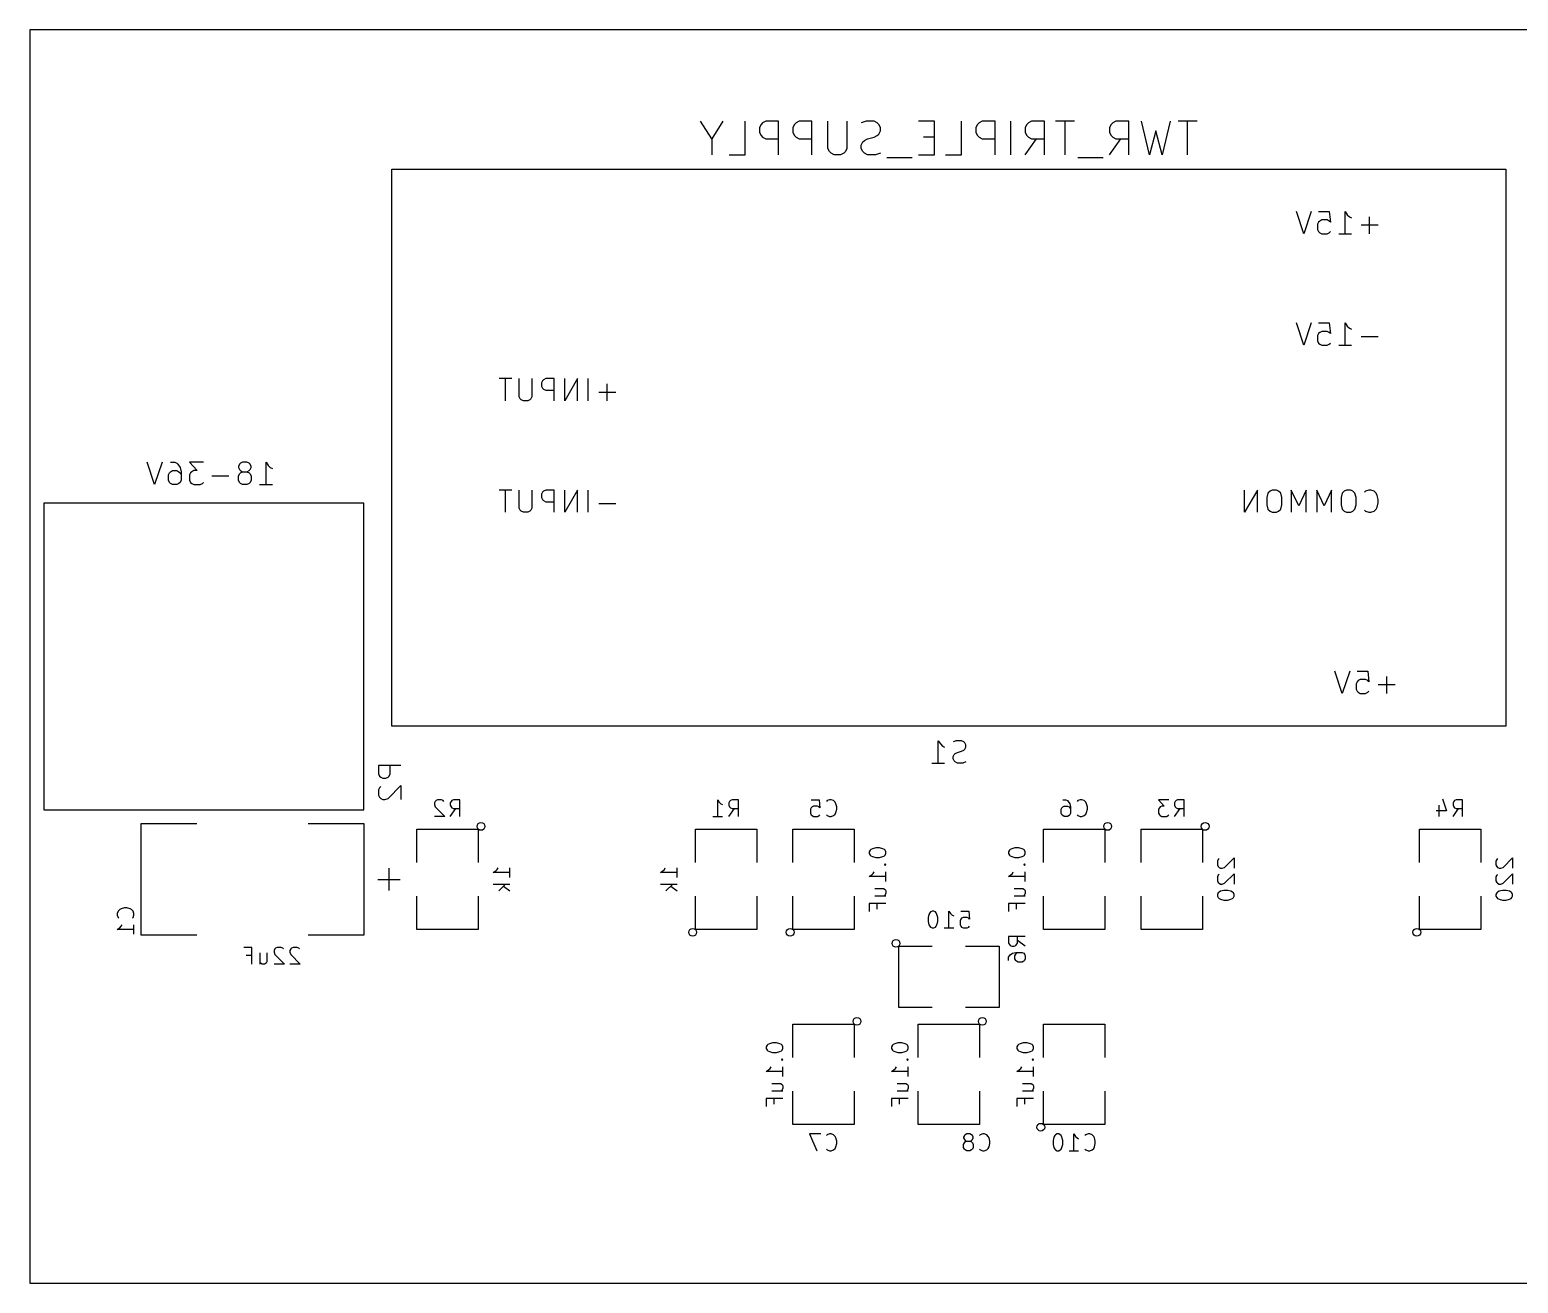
# Model space of a CAD drawing. Header units: inches. Extents: x 0 to 4.25, y 0 to 2.25.
# Drawn here: x 0 to 2.672, y 0 to 2.25 of the extents above; entities that cross this region are included whole.
import ezdxf

# ---------------------------------------------------------------- set-up
doc = ezdxf.new("R2010")
doc.units = ezdxf.units.IN
doc.layers.add('BLACK', color=1, linetype='CONTINUOUS')

msp = doc.modelspace()

# ---------------------------------------------------------------- linework, layer by layer
at = {"layer": 'BLACK'}
for p, q in [((0, 2.25), (0, 0)), ((4.25, 2.25), (0, 2.25)), ((1.2242, 2.0543), (1.2042, 2.0857)), ((1.2442, 2.0857), (1.2242, 2.0543)), ((1.2842, 2.0257), (1.2842, 2.0857)), ((1.3214, 2.0857), (1.3156, 2.0829)), ((1.3442, 2.0857), (1.3214, 2.0857)), ((1.3442, 2.0257), (1.3442, 2.0857)), ((1.3814, 2.0857), (1.3756, 2.0829)), ((1.4042, 2.0857), (1.3814, 2.0857)), ((1.4042, 2.0257), (1.4042, 2.0857)), ((1.4328, 2.0371), (1.4328, 2.0857)), ((1.4671, 2.0857), (1.4671, 2.0371)), ((1.5014, 2.0857), (1.4928, 2.0829)), ((1.5156, 2.0857), (1.5014, 2.0857)), ((1.5214, 2.0829), (1.5156, 2.0857)), ((1.6242, 2.0857), (1.5956, 2.0857)), ((1.6242, 2.0257), (1.6242, 2.0857)), ((1.6728, 2.0257), (1.6728, 2.0857)), ((1.71, 2.0857), (1.7042, 2.0829)), ((1.7328, 2.0857), (1.71, 2.0857)), ((1.7328, 2.0257), (1.7328, 2.0857)), ((1.7614, 2.0257), (1.7614, 2.0857)), ((1.7986, 2.0857), (1.7928, 2.0829)), ((1.8214, 2.0857), (1.7986, 2.0857)), ((1.8214, 2.0257), (1.8214, 2.0857)), ((1.8757, 2.0857), (1.8414, 2.0857)), ((1.8585, 2.0257), (1.8585, 2.0857)), ((1.95, 2.0857), (1.9442, 2.0829)), ((1.9728, 2.0857), (1.95, 2.0857)), ((1.9728, 2.0257), (1.9728, 2.0857)), ((2.01, 2.0257), (1.9957, 2.0857)), ((2.0471, 2.0857), (2.0328, 2.0257)), ((2.0957, 2.0857), (2.0614, 2.0857)), ((2.0785, 2.0257), (2.0785, 2.0857)), ((1.3128, 2.08), (1.3099, 2.0743)), ((1.3099, 2.0743), (1.3099, 2.0657)), ((1.3099, 2.0657), (1.3128, 2.06)), ((1.3156, 2.0829), (1.3128, 2.08)), ((1.3128, 2.06), (1.3156, 2.0571)), ((1.3728, 2.08), (1.3699, 2.0743)), ((1.3699, 2.0743), (1.3699, 2.0657)), ((1.3699, 2.0657), (1.3728, 2.06)), ((1.3756, 2.0829), (1.3728, 2.08)), ((1.3728, 2.06), (1.3756, 2.0571)), ((1.5156, 2.0571), (1.5214, 2.06)), ((1.5242, 2.08), (1.5214, 2.0829)), ((1.5214, 2.06), (1.5242, 2.0629)), ((1.5271, 2.0743), (1.5242, 2.08)), ((1.5242, 2.0629), (1.5271, 2.0686)), ((1.5271, 2.0686), (1.5271, 2.0743)), ((1.7014, 2.08), (1.6985, 2.0743)), ((1.6985, 2.0743), (1.6985, 2.0657)), ((1.6985, 2.0657), (1.7014, 2.06)), ((1.7042, 2.0829), (1.7014, 2.08)), ((1.7014, 2.06), (1.7042, 2.0571)), ((1.79, 2.08), (1.7871, 2.0743)), ((1.7871, 2.0743), (1.7871, 2.0657)), ((1.7871, 2.0657), (1.79, 2.06)), ((1.7928, 2.0829), (1.79, 2.08)), ((1.79, 2.06), (1.7928, 2.0571)), ((1.9414, 2.08), (1.9385, 2.0743)), ((1.9385, 2.0743), (1.9385, 2.0657)), ((1.9385, 2.0657), (1.9414, 2.06)), ((1.9442, 2.0829), (1.9414, 2.08)), ((1.9414, 2.06), (1.9442, 2.0571)), ((2.0214, 2.0686), (2.01, 2.0257)), ((2.0328, 2.0257), (2.0214, 2.0686)), ((1.2242, 2.0543), (1.2242, 2.0257)), ((1.3156, 2.0571), (1.3214, 2.0543)), ((1.3214, 2.0543), (1.3442, 2.0543)), ((1.3756, 2.0571), (1.3814, 2.0543)), ((1.3814, 2.0543), (1.4042, 2.0543)), ((1.4357, 2.0314), (1.4328, 2.0371)), ((1.4385, 2.0286), (1.4357, 2.0314)), ((1.4643, 2.0314), (1.4614, 2.0286)), ((1.4671, 2.0371), (1.4643, 2.0314)), ((1.4928, 2.0429), (1.4956, 2.0486)), ((1.4928, 2.0371), (1.4928, 2.0429)), ((1.4956, 2.0314), (1.4928, 2.0371)), ((1.4956, 2.0486), (1.4985, 2.0514)), ((1.4985, 2.0286), (1.4956, 2.0314)), ((1.4985, 2.0514), (1.5042, 2.0543)), ((1.5042, 2.0543), (1.5156, 2.0571)), ((1.6242, 2.0571), (1.6042, 2.0571)), ((1.7042, 2.0571), (1.71, 2.0543)), ((1.71, 2.0543), (1.7328, 2.0543)), ((1.7871, 2.0257), (1.8071, 2.0543)), ((1.7928, 2.0571), (1.7986, 2.0543)), ((1.7986, 2.0543), (1.8214, 2.0543)), ((1.9385, 2.0257), (1.9585, 2.0543)), ((1.9442, 2.0571), (1.95, 2.0543)), ((1.95, 2.0543), (1.9728, 2.0543)), ((1.2556, 2.0257), (1.2842, 2.0257)), ((1.4443, 2.0257), (1.4385, 2.0286)), ((1.4557, 2.0257), (1.4443, 2.0257)), ((1.4614, 2.0286), (1.4557, 2.0257)), ((1.5042, 2.0257), (1.4985, 2.0286)), ((1.5185, 2.0257), (1.5042, 2.0257)), ((1.5271, 2.0286), (1.5185, 2.0257)), ((1.5842, 2.02), (1.5385, 2.02)), ((1.5956, 2.0257), (1.6242, 2.0257)), ((1.6442, 2.0257), (1.6728, 2.0257)), ((1.9271, 2.02), (1.8814, 2.02)), ((0.65, 1), (0.65, 2)), ((0.65, 2), (2.65, 2)), ((2.65, 2), (2.65, 1)), ((2.2872, 1.8838), (2.2738, 1.9238)), ((2.3005, 1.9238), (2.2872, 1.8838)), ((2.3138, 1.9048), (2.3119, 1.901)), ((2.3119, 1.901), (2.3119, 1.8914)), ((2.3138, 1.9238), (2.3329, 1.9238)), ((2.3157, 1.9067), (2.3138, 1.9048)), ((2.3195, 1.9086), (2.3157, 1.9067)), ((2.3291, 1.9086), (2.3195, 1.9086)), ((2.3329, 1.9067), (2.3291, 1.9086)), ((2.3329, 1.9238), (2.3348, 1.9048)), ((2.3348, 1.9048), (2.3329, 1.9067)), ((2.3615, 1.8838), (2.3615, 1.9238)), ((2.3615, 1.9238), (2.3653, 1.9181)), ((2.3653, 1.9181), (2.3691, 1.9143)), ((2.3691, 1.9143), (2.3729, 1.9124)), ((2.4205, 1.899), (2.39, 1.899)), ((2.4052, 1.8838), (2.4052, 1.9143)), ((2.3119, 1.8914), (2.3138, 1.8876)), ((2.3138, 1.8876), (2.3157, 1.8857)), ((2.3157, 1.8857), (2.3195, 1.8838)), ((2.3195, 1.8838), (2.3291, 1.8838)), ((2.3291, 1.8838), (2.3329, 1.8857)), ((2.3329, 1.8857), (2.3348, 1.8876)), ((2.35, 1.8838), (2.3729, 1.8838)), ((2.2872, 1.6838), (2.2738, 1.7238)), ((2.3005, 1.7238), (2.2872, 1.6838)), ((2.3138, 1.7238), (2.3329, 1.7238)), ((2.3329, 1.7238), (2.3348, 1.7048)), ((2.3615, 1.6838), (2.3615, 1.7238)), ((2.3615, 1.7238), (2.3653, 1.7181)), ((2.3653, 1.7181), (2.3691, 1.7143)), ((2.3691, 1.7143), (2.3729, 1.7124)), ((2.3138, 1.7048), (2.3119, 1.701)), ((2.3119, 1.701), (2.3119, 1.6914)), ((2.3119, 1.6914), (2.3138, 1.6876)), ((2.3157, 1.7067), (2.3138, 1.7048)), ((2.3138, 1.6876), (2.3157, 1.6857)), ((2.3195, 1.7086), (2.3157, 1.7067)), ((2.3157, 1.6857), (2.3195, 1.6838)), ((2.3291, 1.7086), (2.3195, 1.7086)), ((2.3195, 1.6838), (2.3291, 1.6838)), ((2.3329, 1.7067), (2.3291, 1.7086)), ((2.3291, 1.6838), (2.3329, 1.6857)), ((2.3348, 1.7048), (2.3329, 1.7067)), ((2.3329, 1.6857), (2.3348, 1.6876)), ((2.35, 1.6838), (2.3729, 1.6838)), ((2.4205, 1.699), (2.39, 1.699)), ((0.8653, 1.6238), (0.8424, 1.6238)), ((0.8539, 1.5838), (0.8539, 1.6238)), ((0.8786, 1.5914), (0.8786, 1.6238)), ((0.9015, 1.6238), (0.9015, 1.5914)), ((0.9205, 1.62), (0.9186, 1.6162)), ((0.9186, 1.6162), (0.9186, 1.6105)), ((0.9186, 1.6105), (0.9205, 1.6067)), ((0.9224, 1.6219), (0.9205, 1.62)), ((0.9205, 1.6067), (0.9224, 1.6048)), ((0.9262, 1.6238), (0.9224, 1.6219)), ((0.9224, 1.6048), (0.9262, 1.6029)), ((0.9415, 1.6238), (0.9262, 1.6238)), ((0.9415, 1.5838), (0.9415, 1.6238)), ((0.9834, 1.6238), (0.9605, 1.5838)), ((0.9605, 1.5838), (0.9605, 1.6238)), ((0.9834, 1.5838), (0.9834, 1.6238)), ((1.0024, 1.5838), (1.0024, 1.6238)), ((1.0366, 1.5838), (1.0366, 1.6143)), ((0.8805, 1.5876), (0.8786, 1.5914)), ((0.8824, 1.5857), (0.8805, 1.5876)), ((0.8862, 1.5838), (0.8824, 1.5857)), ((0.8939, 1.5838), (0.8862, 1.5838)), ((0.8977, 1.5857), (0.8939, 1.5838)), ((0.8996, 1.5876), (0.8977, 1.5857)), ((0.9015, 1.5914), (0.8996, 1.5876)), ((0.9262, 1.6029), (0.9415, 1.6029)), ((1.0519, 1.599), (1.0214, 1.599)), ((0.2241, 1.4338), (0.2107, 1.4738)), ((0.2374, 1.4738), (0.2241, 1.4338)), ((0.2526, 1.4738), (0.2603, 1.4738)), ((0.2603, 1.4738), (0.2641, 1.4719)), ((0.2641, 1.4719), (0.266, 1.47)), ((0.266, 1.47), (0.2698, 1.4643)), ((0.3117, 1.4738), (0.2869, 1.4738)), ((0.2869, 1.4738), (0.3003, 1.4586)), ((0.3764, 1.47), (0.3745, 1.4662)), ((0.3783, 1.4719), (0.3764, 1.47)), ((0.3821, 1.4738), (0.3783, 1.4719)), ((0.3898, 1.4738), (0.3821, 1.4738)), ((0.3936, 1.4719), (0.3898, 1.4738)), ((0.3955, 1.47), (0.3936, 1.4719)), ((0.3974, 1.4662), (0.3955, 1.47)), ((0.4241, 1.4338), (0.4241, 1.4738)), ((0.4241, 1.4738), (0.4279, 1.4681)), ((0.2488, 1.451), (0.2507, 1.4548)), ((0.2488, 1.4414), (0.2488, 1.451)), ((0.2507, 1.4548), (0.2526, 1.4567)), ((0.2526, 1.4567), (0.2564, 1.4586)), ((0.2564, 1.4586), (0.2641, 1.4586)), ((0.2641, 1.4586), (0.2679, 1.4567)), ((0.2679, 1.4567), (0.2698, 1.4548)), ((0.2698, 1.4643), (0.2717, 1.4567)), ((0.2698, 1.4548), (0.2717, 1.451)), ((0.2717, 1.4567), (0.2717, 1.4414)), ((0.2888, 1.4548), (0.2869, 1.451)), ((0.2869, 1.451), (0.2869, 1.4414)), ((0.2907, 1.4567), (0.2888, 1.4548)), ((0.2945, 1.4586), (0.2907, 1.4567)), ((0.3003, 1.4586), (0.2945, 1.4586)), ((0.3574, 1.449), (0.3269, 1.449)), ((0.3745, 1.4662), (0.3745, 1.4643)), ((0.3745, 1.4643), (0.3764, 1.4605)), ((0.3745, 1.449), (0.3764, 1.4529)), ((0.3745, 1.4414), (0.3745, 1.449)), ((0.3764, 1.4605), (0.3783, 1.4586)), ((0.3764, 1.4529), (0.3783, 1.4548)), ((0.3783, 1.4586), (0.3821, 1.4567)), ((0.3783, 1.4548), (0.3821, 1.4567)), ((0.3821, 1.4567), (0.3898, 1.4567)), ((0.3898, 1.4567), (0.3936, 1.4586)), ((0.3898, 1.4567), (0.3936, 1.4548)), ((0.3936, 1.4586), (0.3955, 1.4605)), ((0.3936, 1.4548), (0.3955, 1.4529)), ((0.3955, 1.4605), (0.3974, 1.4643)), ((0.3955, 1.4529), (0.3974, 1.449)), ((0.3974, 1.4643), (0.3974, 1.4662)), ((0.3974, 1.449), (0.3974, 1.4414)), ((0.4279, 1.4681), (0.4317, 1.4643)), ((0.4317, 1.4643), (0.4355, 1.4624)), ((0.2507, 1.4376), (0.2488, 1.4414)), ((0.2526, 1.4357), (0.2507, 1.4376)), ((0.2564, 1.4338), (0.2526, 1.4357)), ((0.2641, 1.4338), (0.2564, 1.4338)), ((0.2679, 1.4357), (0.2641, 1.4338)), ((0.2698, 1.4376), (0.2679, 1.4357)), ((0.2717, 1.4414), (0.2698, 1.4376)), ((0.2869, 1.4414), (0.2888, 1.4376)), ((0.2888, 1.4376), (0.2907, 1.4357)), ((0.2907, 1.4357), (0.2945, 1.4338)), ((0.2945, 1.4338), (0.306, 1.4338)), ((0.306, 1.4338), (0.3098, 1.4357)), ((0.3098, 1.4357), (0.3117, 1.4376)), ((0.3764, 1.4376), (0.3745, 1.4414)), ((0.3783, 1.4357), (0.3764, 1.4376)), ((0.3821, 1.4338), (0.3783, 1.4357)), ((0.3898, 1.4338), (0.3821, 1.4338)), ((0.3936, 1.4357), (0.3898, 1.4338)), ((0.3955, 1.4376), (0.3936, 1.4357)), ((0.3974, 1.4414), (0.3955, 1.4376)), ((0.4126, 1.4338), (0.4355, 1.4338)), ((0.8653, 1.4238), (0.8424, 1.4238)), ((0.8539, 1.3838), (0.8539, 1.4238)), ((0.8786, 1.3914), (0.8786, 1.4238)), ((0.9015, 1.4238), (0.9015, 1.3914)), ((0.9205, 1.42), (0.9186, 1.4162)), ((0.9224, 1.4219), (0.9205, 1.42)), ((0.9262, 1.4238), (0.9224, 1.4219)), ((0.9415, 1.4238), (0.9262, 1.4238)), ((0.9415, 1.3838), (0.9415, 1.4238)), ((0.9834, 1.4238), (0.9605, 1.3838)), ((0.9605, 1.3838), (0.9605, 1.4238)), ((0.9834, 1.3838), (0.9834, 1.4238)), ((1.0024, 1.3838), (1.0024, 1.4238)), ((2.2038, 1.4238), (2.1809, 1.3838)), ((2.1809, 1.3838), (2.1809, 1.4238)), ((2.2038, 1.3838), (2.2038, 1.4238)), ((2.2228, 1.4181), (2.2209, 1.4105)), ((2.2266, 1.4219), (2.2228, 1.4181)), ((2.2304, 1.4238), (2.2266, 1.4219)), ((2.2381, 1.4238), (2.2304, 1.4238)), ((2.2419, 1.4219), (2.2381, 1.4238)), ((2.2457, 1.4181), (2.2419, 1.4219)), ((2.2476, 1.4105), (2.2457, 1.4181)), ((2.278, 1.3952), (2.2647, 1.4238)), ((2.2647, 1.4238), (2.2647, 1.3838)), ((2.2914, 1.4238), (2.278, 1.3952)), ((2.2914, 1.3838), (2.2914, 1.4238)), ((2.3237, 1.3952), (2.3104, 1.4238)), ((2.3104, 1.4238), (2.3104, 1.3838)), ((2.3371, 1.4238), (2.3237, 1.3952)), ((2.3371, 1.3838), (2.3371, 1.4238)), ((2.3561, 1.4181), (2.3542, 1.4105)), ((2.3599, 1.4219), (2.3561, 1.4181)), ((2.3637, 1.4238), (2.3599, 1.4219)), ((2.3714, 1.4238), (2.3637, 1.4238)), ((2.3752, 1.4219), (2.3714, 1.4238)), ((2.379, 1.4181), (2.3752, 1.4219)), ((2.3809, 1.4105), (2.379, 1.4181)), ((2.398, 1.4219), (2.3961, 1.42)), ((2.4037, 1.4238), (2.398, 1.4219)), ((2.4075, 1.4238), (2.4037, 1.4238)), ((2.4133, 1.4219), (2.4075, 1.4238)), ((2.4171, 1.4181), (2.4133, 1.4219)), ((2.419, 1.4143), (2.4171, 1.4181)), ((0.025, 1.4), (0.025, 0.85)), ((0.6, 1.4), (0.025, 1.4)), ((0.6, 0.85), (0.6, 1.4)), ((0.8805, 1.3876), (0.8786, 1.3914)), ((0.9015, 1.3914), (0.8996, 1.3876)), ((0.9186, 1.4162), (0.9186, 1.4105)), ((0.9186, 1.4105), (0.9205, 1.4067)), ((0.9205, 1.4067), (0.9224, 1.4048)), ((0.9224, 1.4048), (0.9262, 1.4029)), ((0.9262, 1.4029), (0.9415, 1.4029)), ((1.0519, 1.399), (1.0214, 1.399)), ((2.2209, 1.4105), (2.2209, 1.3971)), ((2.2209, 1.3971), (2.2228, 1.3895)), ((2.2228, 1.3895), (2.2266, 1.3857)), ((2.2419, 1.3857), (2.2457, 1.3895)), ((2.2457, 1.3895), (2.2476, 1.3971)), ((2.2476, 1.3971), (2.2476, 1.4105)), ((2.3542, 1.4105), (2.3542, 1.3971)), ((2.3542, 1.3971), (2.3561, 1.3895)), ((2.3561, 1.3895), (2.3599, 1.3857)), ((2.3752, 1.3857), (2.379, 1.3895)), ((2.379, 1.3895), (2.3809, 1.3971)), ((2.3809, 1.3971), (2.3809, 1.4105)), ((2.4133, 1.3857), (2.4171, 1.3895)), ((2.4171, 1.3895), (2.419, 1.3933)), ((2.4209, 1.4067), (2.419, 1.4143)), ((2.419, 1.3933), (2.4209, 1.401)), ((2.4209, 1.401), (2.4209, 1.4067)), ((0.8824, 1.3857), (0.8805, 1.3876)), ((0.8862, 1.3838), (0.8824, 1.3857)), ((0.8939, 1.3838), (0.8862, 1.3838)), ((0.8977, 1.3857), (0.8939, 1.3838)), ((0.8996, 1.3876), (0.8977, 1.3857)), ((2.2266, 1.3857), (2.2304, 1.3838)), ((2.2304, 1.3838), (2.2381, 1.3838)), ((2.2381, 1.3838), (2.2419, 1.3857)), ((2.3599, 1.3857), (2.3637, 1.3838)), ((2.3637, 1.3838), (2.3714, 1.3838)), ((2.3714, 1.3838), (2.3752, 1.3857)), ((2.3961, 1.3876), (2.398, 1.3857)), ((2.398, 1.3857), (2.4037, 1.3838)), ((2.4037, 1.3838), (2.4075, 1.3838)), ((2.4075, 1.3838), (2.4133, 1.3857)), ((2.3562, 1.0588), (2.3428, 1.0988)), ((2.3695, 1.0988), (2.3562, 1.0588)), ((2.3828, 1.0988), (2.4019, 1.0988)), ((2.4019, 1.0988), (2.4038, 1.0798)), ((2.3828, 1.0798), (2.3809, 1.076)), ((2.3809, 1.076), (2.3809, 1.0664)), ((2.3847, 1.0817), (2.3828, 1.0798)), ((2.3885, 1.0836), (2.3847, 1.0817)), ((2.3981, 1.0836), (2.3885, 1.0836)), ((2.4019, 1.0817), (2.3981, 1.0836)), ((2.4038, 1.0798), (2.4019, 1.0817)), ((2.4514, 1.074), (2.4209, 1.074)), ((2.4361, 1.0588), (2.4361, 1.0893)), ((2.3809, 1.0664), (2.3828, 1.0626)), ((2.3828, 1.0626), (2.3847, 1.0607)), ((2.3847, 1.0607), (2.3885, 1.0588)), ((2.3885, 1.0588), (2.3981, 1.0588)), ((2.3981, 1.0588), (2.4019, 1.0607)), ((2.4019, 1.0607), (2.4038, 1.0626)), ((2.65, 1), (0.65, 1)), ((1.631, 0.9338), (1.631, 0.9738)), ((1.631, 0.9738), (1.6348, 0.9681)), ((1.6348, 0.9681), (1.6386, 0.9643)), ((1.6386, 0.9643), (1.6424, 0.9624)), ((1.6633, 0.9738), (1.6576, 0.9719)), ((1.6729, 0.9738), (1.6633, 0.9738)), ((1.6767, 0.9719), (1.6729, 0.9738)), ((1.6786, 0.97), (1.6767, 0.9719)), ((1.6805, 0.9662), (1.6786, 0.97)), ((1.6786, 0.9586), (1.6805, 0.9624)), ((1.6805, 0.9624), (1.6805, 0.9662)), ((1.6576, 0.9452), (1.6595, 0.949)), ((1.6576, 0.9414), (1.6576, 0.9452)), ((1.6595, 0.9376), (1.6576, 0.9414)), ((1.6595, 0.949), (1.6614, 0.951)), ((1.6614, 0.9357), (1.6595, 0.9376)), ((1.6614, 0.951), (1.6652, 0.9529)), ((1.6652, 0.9338), (1.6614, 0.9357)), ((1.6652, 0.9529), (1.6729, 0.9548)), ((1.6729, 0.9548), (1.6767, 0.9567)), ((1.6805, 0.9357), (1.6748, 0.9338)), ((1.6767, 0.9567), (1.6786, 0.9586)), ((0.6662, 0.9295), (0.6262, 0.9295)), ((0.6262, 0.9295), (0.6262, 0.9142)), ((0.6262, 0.9142), (0.6281, 0.9104)), ((0.6281, 0.9104), (0.63, 0.9085)), ((0.6433, 0.9085), (0.6452, 0.9104)), ((0.6452, 0.9104), (0.6471, 0.9142)), ((0.6471, 0.9142), (0.6471, 0.9295)), ((1.6195, 0.9338), (1.6424, 0.9338)), ((1.6748, 0.9338), (1.6652, 0.9338)), ((0.6281, 0.8895), (0.6262, 0.8857)), ((0.6262, 0.8857), (0.6262, 0.8761)), ((0.63, 0.8914), (0.6281, 0.8895)), ((0.63, 0.9085), (0.6338, 0.9066)), ((0.6338, 0.9066), (0.6395, 0.9066)), ((0.6395, 0.9066), (0.6433, 0.9085)), ((0.6433, 0.8704), (0.6662, 0.8933)), ((0.6662, 0.8933), (0.6662, 0.8685)), ((0.6262, 0.8761), (0.6281, 0.8723)), ((0.6281, 0.8723), (0.63, 0.8704)), ((0.63, 0.8704), (0.6338, 0.8685)), ((0.6338, 0.8685), (0.6376, 0.8685)), ((0.6376, 0.8685), (0.6433, 0.8704)), ((0.7279, 0.865), (0.7264, 0.8621)), ((0.7264, 0.8621), (0.7264, 0.8593)), ((0.7264, 0.8593), (0.7279, 0.855)), ((0.7293, 0.8664), (0.7279, 0.865)), ((0.7322, 0.8679), (0.7293, 0.8664)), ((0.7393, 0.8679), (0.7322, 0.8679)), ((0.7422, 0.8664), (0.7393, 0.8679)), ((0.7436, 0.865), (0.7422, 0.8664)), ((0.7564, 0.865), (0.755, 0.8621)), ((0.755, 0.8621), (0.755, 0.8579)), ((0.755, 0.8579), (0.7564, 0.855)), ((0.7579, 0.8664), (0.7564, 0.865)), ((0.7607, 0.8679), (0.7579, 0.8664)), ((0.7722, 0.8679), (0.7607, 0.8679)), ((0.7722, 0.8379), (0.7722, 0.8679)), ((1.235, 0.8379), (1.235, 0.8679)), ((1.235, 0.8679), (1.2379, 0.8636)), ((1.2379, 0.8636), (1.2407, 0.8607)), ((1.2407, 0.8607), (1.2436, 0.8593)), ((1.2564, 0.865), (1.255, 0.8621)), ((1.255, 0.8621), (1.255, 0.8579)), ((1.255, 0.8579), (1.2564, 0.855)), ((1.2579, 0.8664), (1.2564, 0.865)), ((1.2607, 0.8679), (1.2579, 0.8664)), ((1.2722, 0.8679), (1.2607, 0.8679)), ((1.2722, 0.8379), (1.2722, 0.8679)), ((1.4029, 0.8679), (1.4172, 0.8679)), ((1.4072, 0.8564), (1.4043, 0.855)), ((1.4143, 0.8564), (1.4072, 0.8564)), ((1.4172, 0.855), (1.4143, 0.8564)), ((1.4172, 0.8679), (1.4186, 0.8536)), ((1.4314, 0.8664), (1.43, 0.865)), ((1.4357, 0.8679), (1.4314, 0.8664)), ((1.4386, 0.8679), (1.4357, 0.8679)), ((1.4429, 0.8664), (1.4386, 0.8679)), ((1.4457, 0.8636), (1.4429, 0.8664)), ((1.4472, 0.8607), (1.4457, 0.8636)), ((1.4486, 0.855), (1.4472, 0.8607)), ((1.8543, 0.8679), (1.86, 0.8679)), ((1.8543, 0.855), (1.8572, 0.8564)), ((1.8572, 0.8564), (1.8629, 0.8564)), ((1.86, 0.8679), (1.8629, 0.8664)), ((1.8629, 0.8664), (1.8643, 0.865)), ((1.8629, 0.8564), (1.8657, 0.855)), ((1.8643, 0.865), (1.8672, 0.8607)), ((1.8672, 0.8607), (1.8686, 0.855)), ((1.8814, 0.8664), (1.88, 0.865)), ((1.8857, 0.8679), (1.8814, 0.8664)), ((1.8886, 0.8679), (1.8857, 0.8679)), ((1.8929, 0.8664), (1.8886, 0.8679)), ((1.8957, 0.8636), (1.8929, 0.8664)), ((1.8972, 0.8607), (1.8957, 0.8636)), ((1.8986, 0.855), (1.8972, 0.8607)), ((2.045, 0.8679), (2.0264, 0.8679)), ((2.0264, 0.8679), (2.0364, 0.8564)), ((2.0322, 0.8564), (2.0293, 0.855)), ((2.0364, 0.8564), (2.0322, 0.8564)), ((2.0564, 0.865), (2.055, 0.8621)), ((2.055, 0.8621), (2.055, 0.8579)), ((2.055, 0.8579), (2.0564, 0.855)), ((2.0579, 0.8664), (2.0564, 0.865)), ((2.0607, 0.8679), (2.0579, 0.8664)), ((2.0722, 0.8679), (2.0607, 0.8679)), ((2.0722, 0.8379), (2.0722, 0.8679)), ((2.5293, 0.8579), (2.5293, 0.8379)), ((2.5364, 0.8693), (2.5436, 0.8479)), ((2.5564, 0.865), (2.555, 0.8621)), ((2.555, 0.8621), (2.555, 0.8579)), ((2.555, 0.8579), (2.5564, 0.855)), ((2.5579, 0.8664), (2.5564, 0.865)), ((2.5607, 0.8679), (2.5579, 0.8664)), ((2.5722, 0.8679), (2.5607, 0.8679)), ((2.5722, 0.8379), (2.5722, 0.8679)), ((0.025, 0.85), (0.6, 0.85)), ((0.745, 0.8379), (0.7264, 0.8379)), ((0.7279, 0.855), (0.745, 0.8379)), ((0.755, 0.8379), (0.765, 0.8521)), ((0.7564, 0.855), (0.7579, 0.8536)), ((0.7579, 0.8536), (0.7607, 0.8521)), ((0.7607, 0.8521), (0.7722, 0.8521)), ((1.2264, 0.8379), (1.2436, 0.8379)), ((1.255, 0.8379), (1.265, 0.8521)), ((1.2564, 0.855), (1.2579, 0.8536)), ((1.2579, 0.8536), (1.2607, 0.8521)), ((1.2607, 0.8521), (1.2722, 0.8521)), ((1.4029, 0.8536), (1.4014, 0.8507)), ((1.4014, 0.8507), (1.4014, 0.8436)), ((1.4014, 0.8436), (1.4029, 0.8407)), ((1.4043, 0.855), (1.4029, 0.8536)), ((1.4029, 0.8407), (1.4043, 0.8393)), ((1.4043, 0.8393), (1.4072, 0.8379)), ((1.4072, 0.8379), (1.4143, 0.8379)), ((1.4143, 0.8379), (1.4172, 0.8393)), ((1.4186, 0.8536), (1.4172, 0.855)), ((1.4172, 0.8393), (1.4186, 0.8407)), ((1.43, 0.8407), (1.4314, 0.8393)), ((1.4314, 0.8393), (1.4357, 0.8379)), ((1.4357, 0.8379), (1.4386, 0.8379)), ((1.4386, 0.8379), (1.4429, 0.8393)), ((1.4429, 0.8393), (1.4457, 0.8421)), ((1.4457, 0.8421), (1.4472, 0.845)), ((1.4472, 0.845), (1.4486, 0.8507)), ((1.4486, 0.8507), (1.4486, 0.855)), ((1.8514, 0.8507), (1.8529, 0.8536)), ((1.8514, 0.8436), (1.8514, 0.8507)), ((1.8529, 0.8407), (1.8514, 0.8436)), ((1.8529, 0.8536), (1.8543, 0.855)), ((1.8543, 0.8393), (1.8529, 0.8407)), ((1.8572, 0.8379), (1.8543, 0.8393)), ((1.8629, 0.8379), (1.8572, 0.8379)), ((1.8657, 0.8393), (1.8629, 0.8379)), ((1.8657, 0.855), (1.8672, 0.8536)), ((1.8672, 0.8407), (1.8657, 0.8393)), ((1.8672, 0.8536), (1.8686, 0.8507)), ((1.8686, 0.8436), (1.8672, 0.8407)), ((1.8686, 0.855), (1.8686, 0.8436)), ((1.88, 0.8407), (1.8814, 0.8393)), ((1.8814, 0.8393), (1.8857, 0.8379)), ((1.8857, 0.8379), (1.8886, 0.8379)), ((1.8886, 0.8379), (1.8929, 0.8393)), ((1.8929, 0.8393), (1.8957, 0.8421)), ((1.8957, 0.8421), (1.8972, 0.845)), ((1.8972, 0.845), (1.8986, 0.8507)), ((1.8986, 0.8507), (1.8986, 0.855)), ((2.0279, 0.8536), (2.0264, 0.8507)), ((2.0264, 0.8507), (2.0264, 0.8436)), ((2.0264, 0.8436), (2.0279, 0.8407)), ((2.0293, 0.855), (2.0279, 0.8536)), ((2.0279, 0.8407), (2.0293, 0.8393)), ((2.0293, 0.8393), (2.0322, 0.8379)), ((2.0322, 0.8379), (2.0407, 0.8379)), ((2.0407, 0.8379), (2.0436, 0.8393)), ((2.0436, 0.8393), (2.045, 0.8407)), ((2.055, 0.8379), (2.065, 0.8521)), ((2.0564, 0.855), (2.0579, 0.8536)), ((2.0579, 0.8536), (2.0607, 0.8521)), ((2.0607, 0.8521), (2.0722, 0.8521)), ((2.5436, 0.8479), (2.525, 0.8479)), ((2.555, 0.8379), (2.565, 0.8521)), ((2.5564, 0.855), (2.5579, 0.8536)), ((2.5579, 0.8536), (2.5607, 0.8521)), ((2.5607, 0.8521), (2.5722, 0.8521)), ((0.2, 0.625), (0.2, 0.825)), ((0.2, 0.825), (0.3, 0.825)), ((0.5, 0.825), (0.6, 0.825)), ((0.6, 0.825), (0.6, 0.625)), ((0.695, 0.755), (0.695, 0.815)), ((0.695, 0.815), (0.805, 0.815)), ((0.805, 0.815), (0.805, 0.755)), ((1.195, 0.755), (1.195, 0.815)), ((1.195, 0.815), (1.305, 0.815)), ((1.305, 0.815), (1.305, 0.755)), ((1.37, 0.755), (1.37, 0.815)), ((1.37, 0.815), (1.48, 0.815)), ((1.48, 0.815), (1.48, 0.755)), ((1.82, 0.755), (1.82, 0.815)), ((1.82, 0.815), (1.93, 0.815)), ((1.93, 0.815), (1.93, 0.755)), ((1.995, 0.755), (1.995, 0.815)), ((1.995, 0.815), (2.105, 0.815)), ((2.105, 0.815), (2.105, 0.755)), ((2.495, 0.755), (2.495, 0.815)), ((2.495, 0.815), (2.605, 0.815)), ((2.605, 0.815), (2.605, 0.755)), ((1.5086, 0.7771), (1.5071, 0.7742)), ((1.51, 0.7785), (1.5086, 0.7771)), ((1.5129, 0.78), (1.51, 0.7785)), ((1.5186, 0.7814), (1.5129, 0.78)), ((1.5257, 0.7814), (1.5186, 0.7814)), ((1.5314, 0.78), (1.5257, 0.7814)), ((1.5343, 0.7785), (1.5314, 0.78)), ((1.5357, 0.7771), (1.5343, 0.7785)), ((1.5371, 0.7742), (1.5357, 0.7771)), ((1.7586, 0.7771), (1.7571, 0.7742)), ((1.76, 0.7785), (1.7586, 0.7771)), ((1.7629, 0.78), (1.76, 0.7785)), ((1.7686, 0.7814), (1.7629, 0.78)), ((1.7757, 0.7814), (1.7686, 0.7814)), ((1.7814, 0.78), (1.7757, 0.7814)), ((1.7843, 0.7785), (1.7814, 0.78)), ((1.7857, 0.7771), (1.7843, 0.7785)), ((1.7871, 0.7742), (1.7857, 0.7771)), ((1.5071, 0.7742), (1.5071, 0.7714)), ((1.5071, 0.7714), (1.5086, 0.7685)), ((1.5086, 0.7685), (1.51, 0.7671)), ((1.51, 0.7671), (1.5129, 0.7657)), ((1.5129, 0.7657), (1.5186, 0.7642)), ((1.5186, 0.7642), (1.5257, 0.7642)), ((1.5257, 0.7642), (1.5314, 0.7657)), ((1.5314, 0.7657), (1.5343, 0.7671)), ((1.5343, 0.7671), (1.5357, 0.7685)), ((1.5357, 0.7528), (1.5343, 0.7514)), ((1.5343, 0.7514), (1.5357, 0.7499)), ((1.5343, 0.7514), (1.5371, 0.7514)), ((1.5357, 0.7685), (1.5371, 0.7714)), ((1.5371, 0.7514), (1.5357, 0.7528)), ((1.5357, 0.7499), (1.5371, 0.7514)), ((1.5371, 0.7714), (1.5371, 0.7742)), ((1.7571, 0.7742), (1.7571, 0.7714)), ((1.7571, 0.7714), (1.7586, 0.7685)), ((1.7586, 0.7685), (1.76, 0.7671)), ((1.76, 0.7671), (1.7629, 0.7657)), ((1.7629, 0.7657), (1.7686, 0.7642)), ((1.7686, 0.7642), (1.7757, 0.7642)), ((1.7757, 0.7642), (1.7814, 0.7657)), ((1.7814, 0.7657), (1.7843, 0.7671)), ((1.7843, 0.7671), (1.7857, 0.7685)), ((1.7857, 0.7528), (1.7843, 0.7514)), ((1.7843, 0.7514), (1.7857, 0.7499)), ((1.7843, 0.7514), (1.7871, 0.7514)), ((1.7857, 0.7685), (1.7871, 0.7714)), ((1.7871, 0.7514), (1.7857, 0.7528)), ((1.7857, 0.7499), (1.7871, 0.7514)), ((1.7871, 0.7714), (1.7871, 0.7742)), ((2.1336, 0.7608), (2.1321, 0.7579)), ((2.1321, 0.7579), (2.1321, 0.7508)), ((2.1321, 0.7508), (2.1336, 0.7479)), ((2.135, 0.7622), (2.1336, 0.7608)), ((2.145, 0.7465), (2.1621, 0.7636)), ((2.1621, 0.7636), (2.1621, 0.745)), ((2.6336, 0.7608), (2.6321, 0.7579)), ((2.6321, 0.7579), (2.6321, 0.7508)), ((2.6321, 0.7508), (2.6336, 0.7479)), ((2.635, 0.7622), (2.6336, 0.7608)), ((2.645, 0.7465), (2.6621, 0.7636)), ((2.6621, 0.7636), (2.6621, 0.745)), ((0.625, 0.725), (0.665, 0.725)), ((0.645, 0.705), (0.645, 0.745)), ((0.8321, 0.7371), (0.8364, 0.74)), ((0.8621, 0.7371), (0.8321, 0.7371)), ((0.8364, 0.74), (0.8393, 0.7428)), ((0.8393, 0.7428), (0.8407, 0.7457)), ((0.8621, 0.7285), (0.8621, 0.7457)), ((1.1321, 0.7371), (1.1364, 0.74)), ((1.1621, 0.7371), (1.1321, 0.7371)), ((1.1364, 0.74), (1.1393, 0.7428)), ((1.1393, 0.7428), (1.1407, 0.7457)), ((1.1621, 0.7285), (1.1621, 0.7457)), ((1.5071, 0.7299), (1.5114, 0.7328)), ((1.5371, 0.7299), (1.5071, 0.7299)), ((1.5114, 0.7328), (1.5143, 0.7356)), ((1.5143, 0.7356), (1.5157, 0.7385)), ((1.5371, 0.7213), (1.5371, 0.7385)), ((1.7571, 0.7299), (1.7614, 0.7328)), ((1.7871, 0.7299), (1.7571, 0.7299)), ((1.7614, 0.7328), (1.7643, 0.7356)), ((1.7643, 0.7356), (1.7657, 0.7385)), ((1.7871, 0.7213), (1.7871, 0.7385)), ((2.1336, 0.7322), (2.1321, 0.7293)), ((2.1321, 0.7293), (2.1321, 0.7222)), ((2.1321, 0.7222), (2.1336, 0.7193)), ((2.1336, 0.7479), (2.135, 0.7465)), ((2.135, 0.7336), (2.1336, 0.7322)), ((2.135, 0.7465), (2.1379, 0.745)), ((2.1379, 0.745), (2.1407, 0.745)), ((2.1407, 0.745), (2.145, 0.7465)), ((2.145, 0.7179), (2.1621, 0.735)), ((2.1621, 0.735), (2.1621, 0.7164)), ((2.6336, 0.7322), (2.6321, 0.7293)), ((2.6321, 0.7293), (2.6321, 0.7222)), ((2.6321, 0.7222), (2.6336, 0.7193)), ((2.6336, 0.7479), (2.635, 0.7465)), ((2.635, 0.7336), (2.6336, 0.7322)), ((2.635, 0.7465), (2.6379, 0.745)), ((2.6379, 0.745), (2.6407, 0.745)), ((2.6407, 0.745), (2.645, 0.7465)), ((2.645, 0.7179), (2.6621, 0.735)), ((2.6621, 0.735), (2.6621, 0.7164)), ((0.695, 0.635), (0.695, 0.695)), ((0.805, 0.695), (0.805, 0.635)), ((0.8621, 0.7157), (0.8321, 0.7157)), ((0.8421, 0.7042), (0.8536, 0.7157)), ((0.8507, 0.7128), (0.8621, 0.7042)), ((1.1621, 0.7157), (1.1321, 0.7157)), ((1.1421, 0.7042), (1.1536, 0.7157)), ((1.1507, 0.7128), (1.1621, 0.7042)), ((1.195, 0.635), (1.195, 0.695)), ((1.305, 0.695), (1.305, 0.635)), ((1.37, 0.635), (1.37, 0.695)), ((1.48, 0.695), (1.48, 0.635)), ((1.5171, 0.7085), (1.5329, 0.7085)), ((1.5171, 0.6956), (1.5371, 0.6956)), ((1.5329, 0.7085), (1.5357, 0.707)), ((1.5357, 0.697), (1.5343, 0.6956)), ((1.5357, 0.707), (1.5371, 0.7042)), ((1.5371, 0.6999), (1.5357, 0.697)), ((1.5371, 0.7042), (1.5371, 0.6999)), ((1.7671, 0.7085), (1.7829, 0.7085)), ((1.7671, 0.6956), (1.7871, 0.6956)), ((1.7829, 0.7085), (1.7857, 0.707)), ((1.7857, 0.697), (1.7843, 0.6956)), ((1.7857, 0.707), (1.7871, 0.7042)), ((1.7871, 0.6999), (1.7857, 0.697)), ((1.7871, 0.7042), (1.7871, 0.6999)), ((1.82, 0.635), (1.82, 0.695)), ((1.93, 0.695), (1.93, 0.635)), ((1.995, 0.635), (1.995, 0.695)), ((2.105, 0.695), (2.105, 0.635)), ((2.1336, 0.7007), (2.1321, 0.6978)), ((2.1321, 0.6978), (2.1321, 0.695)), ((2.1321, 0.695), (2.1336, 0.6921)), ((2.1336, 0.7193), (2.135, 0.7179)), ((2.135, 0.7021), (2.1336, 0.7007)), ((2.135, 0.7179), (2.1379, 0.7164)), ((2.1379, 0.7036), (2.135, 0.7021)), ((2.1379, 0.7164), (2.1407, 0.7164)), ((2.1436, 0.705), (2.1379, 0.7036)), ((2.1407, 0.7164), (2.145, 0.7179)), ((2.1507, 0.705), (2.1436, 0.705)), ((2.1564, 0.7036), (2.1507, 0.705)), ((2.1593, 0.7021), (2.1564, 0.7036)), ((2.1607, 0.7007), (2.1593, 0.7021)), ((2.1621, 0.6978), (2.1607, 0.7007)), ((2.1607, 0.6921), (2.1621, 0.695)), ((2.1621, 0.695), (2.1621, 0.6978)), ((2.495, 0.635), (2.495, 0.695)), ((2.605, 0.695), (2.605, 0.635)), ((2.6336, 0.7007), (2.6321, 0.6978)), ((2.6321, 0.6978), (2.6321, 0.695)), ((2.6321, 0.695), (2.6336, 0.6921)), ((2.6336, 0.7193), (2.635, 0.7179)), ((2.635, 0.7021), (2.6336, 0.7007)), ((2.635, 0.7179), (2.6379, 0.7164)), ((2.6379, 0.7036), (2.635, 0.7021)), ((2.6379, 0.7164), (2.6407, 0.7164)), ((2.6436, 0.705), (2.6379, 0.7036)), ((2.6407, 0.7164), (2.645, 0.7179)), ((2.6507, 0.705), (2.6436, 0.705)), ((2.6564, 0.7036), (2.6507, 0.705)), ((2.6593, 0.7021), (2.6564, 0.7036)), ((2.6607, 0.7007), (2.6593, 0.7021)), ((2.6621, 0.6978), (2.6607, 0.7007)), ((2.6607, 0.6921), (2.6621, 0.695)), ((2.6621, 0.695), (2.6621, 0.6978)), ((0.1614, 0.6707), (0.1586, 0.6679)), ((0.1643, 0.6722), (0.1614, 0.6707)), ((0.17, 0.6736), (0.1643, 0.6722)), ((0.1743, 0.6736), (0.17, 0.6736)), ((0.18, 0.6722), (0.1743, 0.6736)), ((0.1829, 0.6707), (0.18, 0.6722)), ((0.1857, 0.6679), (0.1829, 0.6707)), ((1.5371, 0.6814), (1.5071, 0.6814)), ((1.5071, 0.6814), (1.5071, 0.6671)), ((1.5214, 0.6714), (1.5214, 0.6814)), ((1.7871, 0.6814), (1.7571, 0.6814)), ((1.7571, 0.6814), (1.7571, 0.6671)), ((1.7714, 0.6714), (1.7714, 0.6814)), ((2.1336, 0.6921), (2.135, 0.6907)), ((2.135, 0.6907), (2.1379, 0.6893)), ((2.1379, 0.6893), (2.1436, 0.6878)), ((2.1436, 0.6878), (2.1507, 0.6878)), ((2.1507, 0.6878), (2.1564, 0.6893)), ((2.1564, 0.6893), (2.1593, 0.6907)), ((2.1593, 0.6907), (2.1607, 0.6921)), ((2.6336, 0.6921), (2.635, 0.6907)), ((2.635, 0.6907), (2.6379, 0.6893)), ((2.6379, 0.6893), (2.6436, 0.6878)), ((2.6436, 0.6878), (2.6507, 0.6878)), ((2.6507, 0.6878), (2.6564, 0.6893)), ((2.6564, 0.6893), (2.6593, 0.6907)), ((2.6593, 0.6907), (2.6607, 0.6921)), ((0.1586, 0.6679), (0.1571, 0.6636)), ((0.1571, 0.6636), (0.1571, 0.6607)), ((0.1571, 0.6607), (0.1586, 0.6564)), ((0.1586, 0.6564), (0.16, 0.655)), ((0.1643, 0.6407), (0.1657, 0.6436)), ((0.1843, 0.655), (0.1857, 0.6564)), ((0.1871, 0.6636), (0.1857, 0.6679)), ((0.1857, 0.6564), (0.1871, 0.6607)), ((0.1871, 0.6607), (0.1871, 0.6636)), ((0.1871, 0.6264), (0.1871, 0.6436)), ((1.6143, 0.6621), (1.6128, 0.6564)), ((1.6128, 0.6564), (1.6128, 0.6493)), ((1.6128, 0.6493), (1.6143, 0.6436)), ((1.6157, 0.665), (1.6143, 0.6621)), ((1.6143, 0.6436), (1.6157, 0.6407)), ((1.6171, 0.6664), (1.6157, 0.665)), ((1.62, 0.6679), (1.6171, 0.6664)), ((1.6228, 0.6679), (1.62, 0.6679)), ((1.6257, 0.6664), (1.6228, 0.6679)), ((1.6271, 0.665), (1.6257, 0.6664)), ((1.6286, 0.6621), (1.6271, 0.665)), ((1.6271, 0.6407), (1.6286, 0.6436)), ((1.63, 0.6564), (1.6286, 0.6621)), ((1.6286, 0.6436), (1.63, 0.6493)), ((1.63, 0.6493), (1.63, 0.6564)), ((1.65, 0.6379), (1.65, 0.6679)), ((1.65, 0.6679), (1.6529, 0.6636)), ((1.6529, 0.6636), (1.6557, 0.6607)), ((1.6557, 0.6607), (1.6586, 0.6593)), ((1.6715, 0.6536), (1.67, 0.6507)), ((1.67, 0.6507), (1.67, 0.6436)), ((1.67, 0.6436), (1.6715, 0.6407)), ((1.6715, 0.6679), (1.6858, 0.6679)), ((1.6729, 0.655), (1.6715, 0.6536)), ((1.6758, 0.6564), (1.6729, 0.655)), ((1.6829, 0.6564), (1.6758, 0.6564)), ((1.6858, 0.655), (1.6829, 0.6564)), ((1.6858, 0.6679), (1.6872, 0.6536)), ((1.6872, 0.6536), (1.6858, 0.655)), ((0.1571, 0.635), (0.1614, 0.6379)), ((0.1871, 0.635), (0.1571, 0.635)), ((0.1614, 0.6379), (0.1643, 0.6407)), ((0.3, 0.625), (0.2, 0.625)), ((0.6, 0.625), (0.5, 0.625)), ((0.805, 0.635), (0.695, 0.635)), ((1.305, 0.635), (1.195, 0.635)), ((1.48, 0.635), (1.37, 0.635)), ((1.6157, 0.6407), (1.6171, 0.6393)), ((1.6171, 0.6393), (1.62, 0.6379)), ((1.62, 0.6379), (1.6228, 0.6379)), ((1.6228, 0.6379), (1.6257, 0.6393)), ((1.6257, 0.6393), (1.6271, 0.6407)), ((1.6414, 0.6379), (1.6586, 0.6379)), ((1.6715, 0.6407), (1.6729, 0.6393)), ((1.6729, 0.6393), (1.6758, 0.6379)), ((1.6758, 0.6379), (1.6829, 0.6379)), ((1.6829, 0.6379), (1.6858, 0.6393)), ((1.6858, 0.6393), (1.6872, 0.6407)), ((1.7871, 0.6222), (1.7571, 0.6222)), ((1.7571, 0.6222), (1.7571, 0.6107)), ((1.7729, 0.6107), (1.7729, 0.6222)), ((1.7871, 0.605), (1.7729, 0.615)), ((1.93, 0.635), (1.82, 0.635)), ((2.105, 0.635), (1.995, 0.635)), ((2.605, 0.635), (2.495, 0.635)), ((0.3986, 0.6029), (0.3843, 0.6029)), ((0.3886, 0.5886), (0.3986, 0.5886)), ((0.3986, 0.5729), (0.3986, 0.6029)), ((0.4128, 0.5929), (0.4128, 0.5729)), ((0.4257, 0.5929), (0.4257, 0.5771)), ((0.44, 0.6), (0.4385, 0.5971)), ((0.4385, 0.5971), (0.4385, 0.5943)), ((0.4385, 0.5943), (0.44, 0.59)), ((0.4414, 0.6014), (0.44, 0.6)), ((0.44, 0.59), (0.4571, 0.5729)), ((0.4443, 0.6029), (0.4414, 0.6014)), ((0.4514, 0.6029), (0.4443, 0.6029)), ((0.4543, 0.6014), (0.4514, 0.6029)), ((0.4557, 0.6), (0.4543, 0.6014)), ((0.4686, 0.6), (0.4671, 0.5971)), ((0.4671, 0.5971), (0.4671, 0.5943)), ((0.4671, 0.5943), (0.4686, 0.59)), ((0.47, 0.6014), (0.4686, 0.6)), ((0.4686, 0.59), (0.4857, 0.5729)), ((0.4729, 0.6029), (0.47, 0.6014)), ((0.48, 0.6029), (0.4729, 0.6029)), ((0.4829, 0.6014), (0.48, 0.6029)), ((0.4843, 0.6), (0.4829, 0.6014)), ((1.56, 0.495), (1.56, 0.605)), ((1.56, 0.605), (1.62, 0.605)), ((1.68, 0.605), (1.74, 0.605)), ((1.74, 0.605), (1.74, 0.495)), ((1.7571, 0.6107), (1.7586, 0.6079)), ((1.7571, 0.585), (1.7586, 0.5879)), ((1.7586, 0.6079), (1.76, 0.6064)), ((1.7586, 0.5879), (1.76, 0.5893)), ((1.76, 0.6064), (1.7629, 0.605)), ((1.76, 0.5893), (1.7643, 0.5922)), ((1.7629, 0.605), (1.7671, 0.605)), ((1.7643, 0.5922), (1.77, 0.5936)), ((1.7671, 0.605), (1.77, 0.6064)), ((1.7686, 0.5879), (1.77, 0.5907)), ((1.7686, 0.5822), (1.7686, 0.5879)), ((1.77, 0.6064), (1.7714, 0.6079)), ((1.77, 0.5936), (1.7814, 0.5936)), ((1.77, 0.5907), (1.7714, 0.5922)), ((1.7714, 0.6079), (1.7729, 0.6107)), ((1.7714, 0.5922), (1.7743, 0.5936)), ((1.7814, 0.5936), (1.7843, 0.5922)), ((1.7843, 0.5922), (1.7857, 0.5907)), ((1.7857, 0.5907), (1.7871, 0.5879)), ((1.7871, 0.5879), (1.7871, 0.5822)), ((0.4142, 0.5743), (0.4128, 0.5757)), ((0.4171, 0.5729), (0.4142, 0.5743)), ((0.4214, 0.5729), (0.4171, 0.5729)), ((0.4242, 0.5743), (0.4214, 0.5729)), ((0.4257, 0.5771), (0.4242, 0.5743)), ((0.4571, 0.5729), (0.4385, 0.5729)), ((0.4857, 0.5729), (0.4671, 0.5729)), ((1.7571, 0.5793), (1.7571, 0.585)), ((1.77, 0.5793), (1.7686, 0.5822)), ((1.7714, 0.5779), (1.77, 0.5793)), ((1.7743, 0.5764), (1.7714, 0.5779)), ((1.7814, 0.5764), (1.7743, 0.5764)), ((1.7843, 0.5779), (1.7814, 0.5764)), ((1.7857, 0.5793), (1.7843, 0.5779)), ((1.7871, 0.5822), (1.7857, 0.5793)), ((1.62, 0.495), (1.56, 0.495)), ((1.74, 0.495), (1.68, 0.495)), ((1.37, 0.405), (1.37, 0.465)), ((1.37, 0.465), (1.48, 0.465)), ((1.48, 0.465), (1.48, 0.405)), ((1.595, 0.405), (1.595, 0.465)), ((1.595, 0.465), (1.705, 0.465)), ((1.705, 0.465), (1.705, 0.405)), ((1.82, 0.405), (1.82, 0.465)), ((1.82, 0.465), (1.93, 0.465)), ((1.93, 0.465), (1.93, 0.405)), ((1.325, 0.4285), (1.3236, 0.4271)), ((1.3279, 0.43), (1.325, 0.4285)), ((1.3336, 0.4314), (1.3279, 0.43)), ((1.3407, 0.4314), (1.3336, 0.4314)), ((1.3464, 0.43), (1.3407, 0.4314)), ((1.3493, 0.4285), (1.3464, 0.43)), ((1.3507, 0.4271), (1.3493, 0.4285)), ((1.55, 0.4285), (1.5486, 0.4271)), ((1.5529, 0.43), (1.55, 0.4285)), ((1.5586, 0.4314), (1.5529, 0.43)), ((1.5657, 0.4314), (1.5586, 0.4314)), ((1.5714, 0.43), (1.5657, 0.4314)), ((1.5743, 0.4285), (1.5714, 0.43)), ((1.5757, 0.4271), (1.5743, 0.4285)), ((1.775, 0.4285), (1.7736, 0.4271)), ((1.7779, 0.43), (1.775, 0.4285)), ((1.7836, 0.4314), (1.7779, 0.43)), ((1.7907, 0.4314), (1.7836, 0.4314)), ((1.7964, 0.43), (1.7907, 0.4314)), ((1.7993, 0.4285), (1.7964, 0.43)), ((1.8007, 0.4271), (1.7993, 0.4285)), ((1.3236, 0.4271), (1.3221, 0.4242)), ((1.3221, 0.4242), (1.3221, 0.4214)), ((1.3221, 0.4214), (1.3236, 0.4185)), ((1.3236, 0.4185), (1.325, 0.4171)), ((1.325, 0.4171), (1.3279, 0.4157)), ((1.3279, 0.4157), (1.3336, 0.4142)), ((1.3336, 0.4142), (1.3407, 0.4142)), ((1.3407, 0.4142), (1.3464, 0.4157)), ((1.3464, 0.4157), (1.3493, 0.4171)), ((1.3493, 0.4171), (1.3507, 0.4185)), ((1.3507, 0.4028), (1.3493, 0.4014)), ((1.3493, 0.4014), (1.3507, 0.3999)), ((1.3493, 0.4014), (1.3521, 0.4014)), ((1.3521, 0.4242), (1.3507, 0.4271)), ((1.3507, 0.4185), (1.3521, 0.4214)), ((1.3521, 0.4014), (1.3507, 0.4028)), ((1.3507, 0.3999), (1.3521, 0.4014)), ((1.3521, 0.4214), (1.3521, 0.4242)), ((1.5486, 0.4271), (1.5471, 0.4242)), ((1.5471, 0.4242), (1.5471, 0.4214)), ((1.5471, 0.4214), (1.5486, 0.4185)), ((1.5486, 0.4185), (1.55, 0.4171)), ((1.55, 0.4171), (1.5529, 0.4157)), ((1.5529, 0.4157), (1.5586, 0.4142)), ((1.5586, 0.4142), (1.5657, 0.4142)), ((1.5657, 0.4142), (1.5714, 0.4157)), ((1.5714, 0.4157), (1.5743, 0.4171)), ((1.5743, 0.4171), (1.5757, 0.4185)), ((1.5757, 0.4028), (1.5743, 0.4014)), ((1.5743, 0.4014), (1.5757, 0.3999)), ((1.5743, 0.4014), (1.5771, 0.4014)), ((1.5771, 0.4242), (1.5757, 0.4271)), ((1.5757, 0.4185), (1.5771, 0.4214)), ((1.5771, 0.4014), (1.5757, 0.4028)), ((1.5757, 0.3999), (1.5771, 0.4014)), ((1.5771, 0.4214), (1.5771, 0.4242)), ((1.7736, 0.4271), (1.7721, 0.4242)), ((1.7721, 0.4242), (1.7721, 0.4214)), ((1.7721, 0.4214), (1.7736, 0.4185)), ((1.7736, 0.4185), (1.775, 0.4171)), ((1.775, 0.4171), (1.7779, 0.4157)), ((1.7779, 0.4157), (1.7836, 0.4142)), ((1.7836, 0.4142), (1.7907, 0.4142)), ((1.7907, 0.4142), (1.7964, 0.4157)), ((1.7964, 0.4157), (1.7993, 0.4171)), ((1.7993, 0.4171), (1.8007, 0.4185)), ((1.8007, 0.4028), (1.7993, 0.4014)), ((1.7993, 0.4014), (1.8007, 0.3999)), ((1.7993, 0.4014), (1.8021, 0.4014)), ((1.8021, 0.4242), (1.8007, 0.4271)), ((1.8007, 0.4185), (1.8021, 0.4214)), ((1.8021, 0.4014), (1.8007, 0.4028)), ((1.8007, 0.3999), (1.8021, 0.4014)), ((1.8021, 0.4214), (1.8021, 0.4242)), ((1.3221, 0.3799), (1.3264, 0.3828)), ((1.3521, 0.3799), (1.3221, 0.3799)), ((1.3264, 0.3828), (1.3293, 0.3856)), ((1.3293, 0.3856), (1.3307, 0.3885)), ((1.3521, 0.3713), (1.3521, 0.3885)), ((1.5471, 0.3799), (1.5514, 0.3828)), ((1.5771, 0.3799), (1.5471, 0.3799)), ((1.5514, 0.3828), (1.5543, 0.3856)), ((1.5543, 0.3856), (1.5557, 0.3885)), ((1.5771, 0.3713), (1.5771, 0.3885)), ((1.7721, 0.3799), (1.7764, 0.3828)), ((1.8021, 0.3799), (1.7721, 0.3799)), ((1.7764, 0.3828), (1.7793, 0.3856)), ((1.7793, 0.3856), (1.7807, 0.3885)), ((1.8021, 0.3713), (1.8021, 0.3885)), ((1.3321, 0.3585), (1.3479, 0.3585)), ((1.3479, 0.3585), (1.3507, 0.357)), ((1.3507, 0.357), (1.3521, 0.3542)), ((1.3521, 0.3499), (1.3507, 0.347)), ((1.3521, 0.3542), (1.3521, 0.3499)), ((1.5571, 0.3585), (1.5729, 0.3585)), ((1.5729, 0.3585), (1.5757, 0.357)), ((1.5757, 0.357), (1.5771, 0.3542)), ((1.5771, 0.3499), (1.5757, 0.347)), ((1.5771, 0.3542), (1.5771, 0.3499)), ((1.7821, 0.3585), (1.7979, 0.3585)), ((1.7979, 0.3585), (1.8007, 0.357)), ((1.8007, 0.357), (1.8021, 0.3542)), ((1.8021, 0.3499), (1.8007, 0.347)), ((1.8021, 0.3542), (1.8021, 0.3499)), ((1.3521, 0.3314), (1.3221, 0.3314)), ((1.3221, 0.3314), (1.3221, 0.3171)), ((1.3321, 0.3456), (1.3521, 0.3456)), ((1.3364, 0.3214), (1.3364, 0.3314)), ((1.3507, 0.347), (1.3493, 0.3456)), ((1.37, 0.285), (1.37, 0.345)), ((1.48, 0.345), (1.48, 0.285)), ((1.5771, 0.3314), (1.5471, 0.3314)), ((1.5471, 0.3314), (1.5471, 0.3171)), ((1.5571, 0.3456), (1.5771, 0.3456)), ((1.5614, 0.3214), (1.5614, 0.3314)), ((1.5757, 0.347), (1.5743, 0.3456)), ((1.595, 0.285), (1.595, 0.345)), ((1.705, 0.345), (1.705, 0.285)), ((1.8021, 0.3314), (1.7721, 0.3314)), ((1.7721, 0.3314), (1.7721, 0.3171)), ((1.7821, 0.3456), (1.8021, 0.3456)), ((1.7864, 0.3214), (1.7864, 0.3314)), ((1.8007, 0.347), (1.7993, 0.3456)), ((1.82, 0.285), (1.82, 0.345)), ((1.93, 0.345), (1.93, 0.285)), ((1.48, 0.285), (1.37, 0.285)), ((1.42, 0.2679), (1.4, 0.2679)), ((1.4, 0.2679), (1.4129, 0.2379)), ((1.4357, 0.2679), (1.4314, 0.2664)), ((1.4386, 0.2679), (1.4357, 0.2679)), ((1.4429, 0.2664), (1.4386, 0.2679)), ((1.705, 0.285), (1.595, 0.285)), ((1.6822, 0.2679), (1.6793, 0.2664)), ((1.6879, 0.2679), (1.6822, 0.2679)), ((1.6907, 0.2664), (1.6879, 0.2679)), ((1.7107, 0.2679), (1.7064, 0.2664)), ((1.7136, 0.2679), (1.7107, 0.2679)), ((1.7179, 0.2664), (1.7136, 0.2679)), ((1.93, 0.285), (1.82, 0.285)), ((1.8443, 0.2679), (1.8414, 0.2664)), ((1.8471, 0.2679), (1.8443, 0.2679)), ((1.85, 0.2664), (1.8471, 0.2679)), ((1.8743, 0.2379), (1.8743, 0.2679)), ((1.8743, 0.2679), (1.8772, 0.2636)), ((1.9, 0.2679), (1.8957, 0.2664)), ((1.9029, 0.2679), (1.9, 0.2679)), ((1.9072, 0.2664), (1.9029, 0.2679)), ((1.4314, 0.2664), (1.43, 0.265)), ((1.43, 0.2407), (1.4314, 0.2393)), ((1.4457, 0.2636), (1.4429, 0.2664)), ((1.4429, 0.2393), (1.4457, 0.2421)), ((1.4472, 0.2607), (1.4457, 0.2636)), ((1.4457, 0.2421), (1.4472, 0.245)), ((1.4486, 0.255), (1.4472, 0.2607)), ((1.4472, 0.245), (1.4486, 0.2507)), ((1.4486, 0.2507), (1.4486, 0.255)), ((1.6779, 0.265), (1.6764, 0.2621)), ((1.6764, 0.2621), (1.6764, 0.2607)), ((1.6764, 0.2607), (1.6779, 0.2579)), ((1.6764, 0.2493), (1.6779, 0.2521)), ((1.6764, 0.2436), (1.6764, 0.2493)), ((1.6779, 0.2407), (1.6764, 0.2436)), ((1.6793, 0.2664), (1.6779, 0.265)), ((1.6779, 0.2579), (1.6793, 0.2564)), ((1.6779, 0.2521), (1.6793, 0.2536)), ((1.6793, 0.2393), (1.6779, 0.2407)), ((1.6793, 0.2564), (1.6822, 0.255)), ((1.6793, 0.2536), (1.6822, 0.255)), ((1.6822, 0.255), (1.6879, 0.255)), ((1.6879, 0.255), (1.6907, 0.2564)), ((1.6879, 0.255), (1.6907, 0.2536)), ((1.6922, 0.265), (1.6907, 0.2664)), ((1.6907, 0.2564), (1.6922, 0.2579)), ((1.6907, 0.2536), (1.6922, 0.2521)), ((1.6922, 0.2407), (1.6907, 0.2393)), ((1.6936, 0.2621), (1.6922, 0.265)), ((1.6922, 0.2579), (1.6936, 0.2607)), ((1.6922, 0.2521), (1.6936, 0.2493)), ((1.6936, 0.2436), (1.6922, 0.2407)), ((1.6936, 0.2607), (1.6936, 0.2621)), ((1.6936, 0.2493), (1.6936, 0.2436)), ((1.7064, 0.2664), (1.705, 0.265)), ((1.705, 0.2407), (1.7064, 0.2393)), ((1.7207, 0.2636), (1.7179, 0.2664)), ((1.7179, 0.2393), (1.7207, 0.2421)), ((1.7222, 0.2607), (1.7207, 0.2636)), ((1.7207, 0.2421), (1.7222, 0.245)), ((1.7236, 0.255), (1.7222, 0.2607)), ((1.7222, 0.245), (1.7236, 0.2507)), ((1.7236, 0.2507), (1.7236, 0.255)), ((1.8386, 0.2621), (1.8371, 0.2564)), ((1.8371, 0.2564), (1.8371, 0.2493)), ((1.8371, 0.2493), (1.8386, 0.2436)), ((1.84, 0.265), (1.8386, 0.2621)), ((1.8386, 0.2436), (1.84, 0.2407)), ((1.8414, 0.2664), (1.84, 0.265)), ((1.84, 0.2407), (1.8414, 0.2393)), ((1.8514, 0.265), (1.85, 0.2664)), ((1.85, 0.2393), (1.8514, 0.2407)), ((1.8529, 0.2621), (1.8514, 0.265)), ((1.8514, 0.2407), (1.8529, 0.2436)), ((1.8543, 0.2564), (1.8529, 0.2621)), ((1.8529, 0.2436), (1.8543, 0.2493)), ((1.8543, 0.2493), (1.8543, 0.2564)), ((1.8772, 0.2636), (1.88, 0.2607)), ((1.88, 0.2607), (1.8829, 0.2593)), ((1.8957, 0.2664), (1.8943, 0.265)), ((1.8943, 0.2407), (1.8957, 0.2393)), ((1.91, 0.2636), (1.9072, 0.2664)), ((1.9072, 0.2393), (1.91, 0.2421)), ((1.9115, 0.2607), (1.91, 0.2636)), ((1.91, 0.2421), (1.9115, 0.245)), ((1.9129, 0.255), (1.9115, 0.2607)), ((1.9115, 0.245), (1.9129, 0.2507)), ((1.9129, 0.2507), (1.9129, 0.255)), ((1.4314, 0.2393), (1.4357, 0.2379)), ((1.4357, 0.2379), (1.4386, 0.2379)), ((1.4386, 0.2379), (1.4429, 0.2393)), ((1.6822, 0.2379), (1.6793, 0.2393)), ((1.6879, 0.2379), (1.6822, 0.2379)), ((1.6907, 0.2393), (1.6879, 0.2379)), ((1.7064, 0.2393), (1.7107, 0.2379)), ((1.7107, 0.2379), (1.7136, 0.2379)), ((1.7136, 0.2379), (1.7179, 0.2393)), ((1.8414, 0.2393), (1.8443, 0.2379)), ((1.8443, 0.2379), (1.8471, 0.2379)), ((1.8471, 0.2379), (1.85, 0.2393)), ((1.8657, 0.2379), (1.8829, 0.2379)), ((1.8957, 0.2393), (1.9, 0.2379)), ((1.9, 0.2379), (1.9029, 0.2379)), ((1.9029, 0.2379), (1.9072, 0.2393)), ((0, 0), (4.25, 0))]:
    msp.add_line(p, q, dxfattribs=at)
for centre in [(0.81, 0.82), (1.935, 0.82), (2.11, 0.82), (1.19, 0.63), (1.365, 0.63), (1.555, 0.61), (2.49, 0.63), (1.485, 0.47), (1.71, 0.47), (1.815, 0.28)]:
    msp.add_circle(centre, 0.007, dxfattribs=at)

doc.saveas('drawing.dxf')
